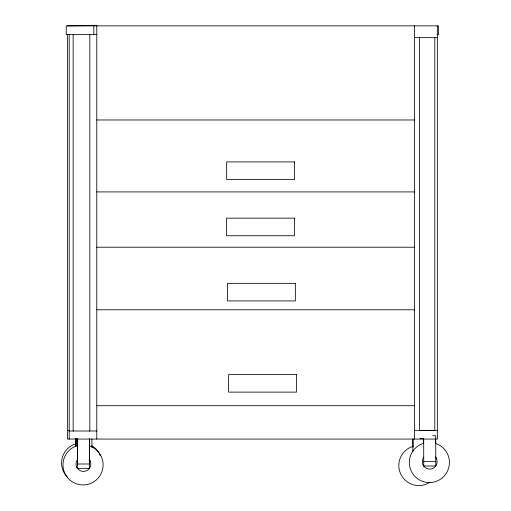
<?xml version="1.0" encoding="UTF-8"?>
<svg xmlns="http://www.w3.org/2000/svg" width="511" height="511" viewBox="0 0 511 511"><rect width="100%" height="100%" fill="white"/><g stroke="black" fill="none" stroke-linecap="round" stroke-linejoin="round"><path stroke-width="0.77" d="M96.783 34.601L66.251 34.601L66.251 25.857L438.502 25.857L438.502 34.601L436.962 34.601M414.549 37.648L437.352 37.648M96.783 119.97L414.549 119.97M96.783 191.919L414.549 191.919M96.783 247.215L414.549 247.215M96.783 309.781L414.549 309.781M96.783 405.721L414.549 405.721M67.401 430.422L69.202 430.422M414.549 430.358L437.352 430.358M69.202 430.997L96.783 430.997M432.708 435.717L435.717 435.717L435.787 465.994L423.74 465.994L423.683 438.815M419.959 438.706L423.715 438.706M413.022 439.486L413.022 447.234M423.683 457.377L423.74 457.377A7.403 7.403 0 0 0 424.941 467.31A7.403 7.403 0 0 0 434.944 466.977A7.403 7.403 0 0 0 435.481 456.981M435.787 457.377L436.503 458.623M89.406 459.734L89.463 468.351L77.417 468.351L77.417 459.734A7.403 7.403 0 0 0 78.624 469.666A7.403 7.403 0 0 0 88.627 469.334A7.403 7.403 0 0 0 89.163 459.338L90.185 460.979M423.683 461.637L435.774 461.637M423.019 464.748L424.041 466.39M76.695 467.105L77.723 468.747M437.352 25.857L437.352 439.064L67.401 439.064L67.401 34.505M435.634 438.808L435.634 443.439M434.816 37.648L434.816 430.486L419.39 430.486L419.39 37.648M423.6 438.821L423.6 443.471M423.517 438.821L423.517 443.471M414.549 25.857L414.549 439.064M412.843 439.064L412.843 451.635M96.783 439.064L96.783 25.55L67.401 25.857M93.832 25.857L93.832 34.601M91.903 439.064L91.903 447.706M89.821 34.601L89.821 431.143M89.617 438.86L89.617 463.994L77.487 463.994L77.487 438.86M89.527 438.86L89.527 463.994M77.583 438.86L77.583 460.072M75.998 438.534L75.998 446.269M75.941 438.534L75.941 446.269M75.858 438.54L75.775 443.97M73.156 34.601L73.156 431.143M69.202 34.601L69.202 439.064M89.118 445.752A20.057 20.057 0 0 1 99.096 476.91A20.057 20.057 0 0 1 66.385 476.035A20.057 20.057 0 0 1 78.017 445.451M435.442 443.395A20.057 20.057 0 0 1 445.56 474.355A20.057 20.057 0 0 1 412.99 474.093A20.057 20.057 0 0 1 423.606 443.299M430.045 482.16A20.057 20.057 0 0 1 400.733 474.061A20.057 20.057 0 0 1 413.112 446.288M67.331 477.076A20.057 20.057 0 0 1 76.593 443.593M91.795 445.72A20.057 20.057 0 0 1 100.36 455.831M294.553 161.917L226.66 161.917L226.66 179.508L294.553 179.508L294.553 161.917M294.438 218.152L226.545 218.152L226.545 235.743L294.438 235.743L294.438 218.152M295.352 283.343L227.465 283.343L227.465 300.934L295.352 300.934L295.352 283.343M296.527 374.525L228.634 374.525L228.634 392.116L296.527 392.116L296.527 374.525"/></g></svg>
